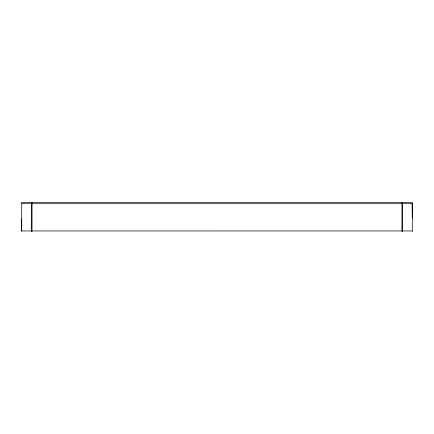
<?xml version="1.0" encoding="UTF-8"?>
<svg xmlns="http://www.w3.org/2000/svg" width="434" height="434" viewBox="0 0 434 434"><rect width="100%" height="100%" fill="white"/><g stroke="black" fill="none" stroke-linecap="round" stroke-linejoin="round"><path stroke-width="0.65" d="M21.7 218.931L21.7 230.953L412.3 230.948M412.3 218.172L412.088 203.72M21.7 203.465L31.856 203.465M402.144 203.465L412.3 203.465M31.856 203.72L402.144 203.72M412.3 231.452L412.3 202.548L21.7 202.548L21.7 231.452M31.856 202.586L31.856 231.452L31.856 202.548M402.144 202.586L402.144 231.452L402.144 202.548"/></g></svg>
